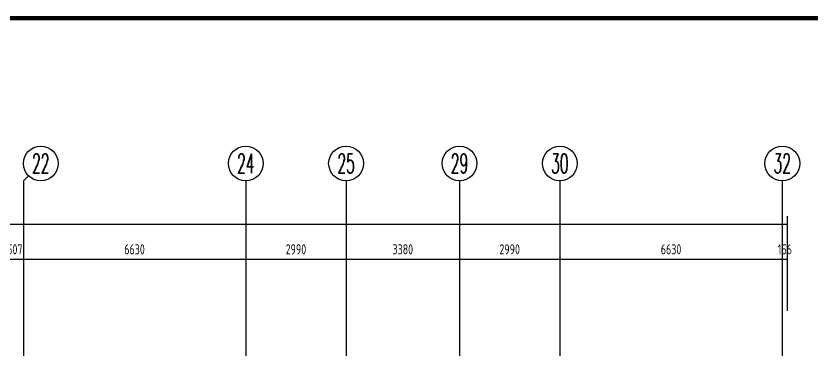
# Model space of a CAD drawing. Extents: x -726032 to 135930, y -151624 to 587044.
# Drawn here: x -339021 to -315292, y 434298 to 444263 of the extents above; entities that cross this region are included whole.
import ezdxf
from ezdxf.enums import TextEntityAlignment as Align

# ---------------------------------------------------------------- set-up
doc = ezdxf.new("R2010")
doc.units = 0
doc.header["$LTSCALE"] = 1000
doc.header["$MEASUREMENT"] = 0
doc.linetypes.add('DOTE', pattern=[2.42, 2, -0.2, 0.02, -0.2])
doc.layers.get('0').update_dxf_attribs({"linetype": 'CONTINUOUS'})
doc.layers.get('DEFPOINTS').update_dxf_attribs({"color": 1, "linetype": 'CONTINUOUS'})
for name, color, linetype in [('AXIS', 245, 'CONTINUOUS'), ('AXIS_TEXT', 7, 'CONTINUOUS'), ('DOTE', 8, 'DOTE'), ('PUB_TITLE', 1, 'CONTINUOUS')]:
    doc.layers.add(name, color=color, linetype=linetype)
doc.styles.add('COMPLEX', font='COMPLEX')
doc.styles.add('DIM_FONT', font='isocp.shx', dxfattribs={"width": 0.8})
doc.dimstyles.new('AXIS', dxfattribs={"dimtxt": 300, "dimasz": 1, "dimexe": 250, "dimexo": 300, "dimgap": 150, "dimtad": 1, "dimdec": 0, "dimzin": 0, "dimdsep": 46, "dimtxsty": 'DIM_FONT', "dimcen": 0.09, "dimse1": 1, "dimse2": 1, "dimclrt": 142, "dimadec": 0, "dimazin": 0, "dimtfac": 1, "dimtdec": 0, "dimtix": 1, "dimtmove": 2, "dimatfit": 3, "dimfxl": 1, "dimtolj": 1, "dimtzin": 0, "dimarcsym": 0})
doc.dimstyles.new('DIMN', dxfattribs={"dimtxt": 300, "dimasz": 1, "dimexe": 250, "dimexo": 300, "dimgap": 150, "dimtad": 1, "dimdec": 0, "dimzin": 0, "dimdsep": 46, "dimtxsty": 'DIM_FONT', "dimcen": 0.09, "dimclrt": 142, "dimadec": 0, "dimazin": 0, "dimtfac": 1, "dimtdec": 0, "dimtix": 1, "dimtmove": 2, "dimatfit": 3, "dimfxl": 1, "dimtolj": 1, "dimtzin": 0, "dimarcsym": 0})

# ---------------------------------------------------------------- blocks, each defined once
blk = doc.blocks.new('*D2890')
at = {"layer": 'AXIS', "color": 0, "lineweight": -2, "transparency": 16777216}
blk.add_line((-322811, 437003), (-325799, 437003), dxfattribs=at)
at = {"layer": 'AXIS', "color": 0, "transparency": 16777216}
for points in [[(-325799, 437003), (-325799, 437003), (-325800, 437003)], [(-322811, 437003), (-322811, 437003), (-322810, 437003)]]:
    blk.add_solid(points, dxfattribs=at)
at = {"layer": 'DEFPOINTS', "color": 0, "transparency": 16777216}
for p in [(-325800, 437003), (-325800, 435172), (-322810, 435172)]:
    blk.add_point(p, dxfattribs=at)
at = {"layer": 'AXIS', "color": 142, "transparency": 16777216, "insert": (-324305, 437303), "char_height": 300, "attachment_point": 5, "style": 'DIM_FONT'}
blk.add_mtext('\\A1;2990', dxfattribs=at)
blk = doc.blocks.new('*D2891')
at = {"layer": 'AXIS', "color": 0, "lineweight": -2, "transparency": 16777216}
blk.add_line((-322811, 437003), (-325799, 437003), dxfattribs=at)
at = {"layer": 'AXIS', "color": 0, "transparency": 16777216}
for points in [[(-325799, 437003), (-325799, 437003), (-325800, 437003)], [(-322811, 437003), (-322811, 437003), (-322810, 437003)]]:
    blk.add_solid(points, dxfattribs=at)
at = {"layer": 'DEFPOINTS', "color": 0, "transparency": 16777216}
for p in [(-325800, 437003), (-325800, 435172), (-322810, 435172)]:
    blk.add_point(p, dxfattribs=at)
at = {"layer": 'AXIS', "color": 142, "transparency": 16777216, "insert": (-324305, 437303), "char_height": 300, "attachment_point": 5, "style": 'DIM_FONT'}
blk.add_mtext('\\A1;2990', dxfattribs=at)
blk = doc.blocks.new('*D128')
at = {"layer": 'AXIS', "color": 0, "lineweight": -2, "transparency": 16777216}
for p, q in [((-384703, 435472), (-384703, 438293)), ((-316024, 435472), (-316024, 438293)), ((-316025, 438043), (-384702, 438043))]:
    blk.add_line(p, q, dxfattribs=at)
at = {"layer": 'AXIS', "color": 0, "transparency": 16777216}
for points in [[(-384702, 438043), (-384702, 438043), (-384703, 438043)], [(-316025, 438043), (-316025, 438043), (-316024, 438043)]]:
    blk.add_solid(points, dxfattribs=at)
at = {"layer": 'DEFPOINTS', "color": 0, "transparency": 16777216}
for p in [(-384703, 438043), (-384703, 435172), (-316024, 435172)]:
    blk.add_point(p, dxfattribs=at)
at = {"layer": 'AXIS', "color": 142, "transparency": 16777216, "insert": (-350363, 438343), "char_height": 300, "attachment_point": 5, "style": 'DIM_FONT'}
blk.add_mtext('\\A1;68679', dxfattribs=at)
blk = doc.blocks.new('*D3071')
at = {"layer": 'AXIS', "color": 0, "lineweight": -2, "transparency": 16777216}
blk.add_line((-332171, 437003), (-338799, 437003), dxfattribs=at)
at = {"layer": 'AXIS', "color": 0, "transparency": 16777216}
for points in [[(-338799, 437003), (-338799, 437003), (-338800, 437003)], [(-332171, 437003), (-332171, 437003), (-332170, 437003)]]:
    blk.add_solid(points, dxfattribs=at)
at = {"layer": 'DEFPOINTS', "color": 0, "transparency": 16777216}
for p in [(-338800, 437003), (-338800, 435172), (-332170, 435172)]:
    blk.add_point(p, dxfattribs=at)
at = {"layer": 'AXIS', "color": 142, "transparency": 16777216, "insert": (-335485, 437303), "char_height": 300, "attachment_point": 5, "style": 'DIM_FONT'}
blk.add_mtext('\\A1;6630', dxfattribs=at)
blk = doc.blocks.new('_AXISO2')
blk.add_line((0.354, 0.146), (0.5, 0))
blk.add_circle((0, 0.5), 0.5)
at = {"layer": 'AXIS_TEXT', "style": 'COMPLEX', "width": 1.041667}
blk.add_attdef('A', text='', height=0.56, dxfattribs=at).set_placement((-0.25, 0.22), (0.25, 0.22), align=Align.FIT)
blk = doc.blocks.new('*D3072')
at = {"layer": 'AXIS', "color": 0, "lineweight": -2, "transparency": 16777216}
for p, q in [((-339308, 437003), (-339309, 437003)), ((-338800, 437003), (-339307, 437003)), ((-338799, 437003), (-338798, 437003))]:
    blk.add_line(p, q, dxfattribs=at)
at = {"layer": 'AXIS', "color": 0, "transparency": 16777216}
for points in [[(-339308, 437003), (-339308, 437003), (-339307, 437003)], [(-338799, 437003), (-338799, 437003), (-338800, 437003)]]:
    blk.add_solid(points, dxfattribs=at)
at = {"layer": 'DEFPOINTS', "color": 0, "transparency": 16777216}
for p in [(-339307, 437003), (-339307, 435172), (-338800, 435172)]:
    blk.add_point(p, dxfattribs=at)
at = {"layer": 'AXIS', "color": 142, "transparency": 16777216, "insert": (-339053, 437303), "char_height": 300, "attachment_point": 5, "style": 'DIM_FONT'}
blk.add_mtext('\\A1;507', dxfattribs=at)
blk = doc.blocks.new('_AXISO')
blk.add_circle((0, 0), 0.5)
at = {"layer": 'AXIS_TEXT', "style": 'COMPLEX', "width": 1.041667}
blk.add_attdef('A', text='', height=0.56, dxfattribs=at).set_placement((-0.25, -0.28), (0.25, -0.28), align=Align.FIT)
blk = doc.blocks.new('*D3076')
at = {"layer": 'AXIS', "color": 0, "lineweight": -2, "transparency": 16777216}
blk.add_line((-329181, 437003), (-332169, 437003), dxfattribs=at)
at = {"layer": 'AXIS', "color": 0, "transparency": 16777216}
for points in [[(-332169, 437003), (-332169, 437003), (-332170, 437003)], [(-329181, 437003), (-329181, 437003), (-329180, 437003)]]:
    blk.add_solid(points, dxfattribs=at)
at = {"layer": 'DEFPOINTS', "color": 0, "transparency": 16777216}
for p in [(-332170, 437003), (-332170, 435172), (-329180, 435172)]:
    blk.add_point(p, dxfattribs=at)
at = {"layer": 'AXIS', "color": 142, "transparency": 16777216, "insert": (-330675, 437303), "char_height": 300, "attachment_point": 5, "style": 'DIM_FONT'}
blk.add_mtext('\\A1;2990', dxfattribs=at)
blk = doc.blocks.new('*D3077')
at = {"layer": 'AXIS', "color": 0, "lineweight": -2, "transparency": 16777216}
blk.add_line((-329181, 437003), (-332169, 437003), dxfattribs=at)
at = {"layer": 'AXIS', "color": 0, "transparency": 16777216}
for points in [[(-332169, 437003), (-332169, 437003), (-332170, 437003)], [(-329181, 437003), (-329181, 437003), (-329180, 437003)]]:
    blk.add_solid(points, dxfattribs=at)
at = {"layer": 'DEFPOINTS', "color": 0, "transparency": 16777216}
for p in [(-332170, 437003), (-332170, 435172), (-329180, 435172)]:
    blk.add_point(p, dxfattribs=at)
at = {"layer": 'AXIS', "color": 142, "transparency": 16777216, "insert": (-330675, 437303), "char_height": 300, "attachment_point": 5, "style": 'DIM_FONT'}
blk.add_mtext('\\A1;2990', dxfattribs=at)
blk = doc.blocks.new('*D3078')
at = {"layer": 'AXIS', "color": 0, "lineweight": -2, "transparency": 16777216}
blk.add_line((-325801, 437003), (-329179, 437003), dxfattribs=at)
at = {"layer": 'AXIS', "color": 0, "transparency": 16777216}
for points in [[(-329179, 437003), (-329179, 437003), (-329180, 437003)], [(-325801, 437003), (-325801, 437003), (-325800, 437003)]]:
    blk.add_solid(points, dxfattribs=at)
at = {"layer": 'DEFPOINTS', "color": 0, "transparency": 16777216}
for p in [(-329180, 437003), (-329180, 435172), (-325800, 435172)]:
    blk.add_point(p, dxfattribs=at)
at = {"layer": 'AXIS', "color": 142, "transparency": 16777216, "insert": (-327490, 437303), "char_height": 300, "attachment_point": 5, "style": 'DIM_FONT'}
blk.add_mtext('\\A1;3380', dxfattribs=at)
blk = doc.blocks.new('*D3079')
at = {"layer": 'AXIS', "color": 0, "lineweight": -2, "transparency": 16777216}
blk.add_line((-325801, 437003), (-329179, 437003), dxfattribs=at)
at = {"layer": 'AXIS', "color": 0, "transparency": 16777216}
for points in [[(-329179, 437003), (-329179, 437003), (-329180, 437003)], [(-325801, 437003), (-325801, 437003), (-325800, 437003)]]:
    blk.add_solid(points, dxfattribs=at)
at = {"layer": 'DEFPOINTS', "color": 0, "transparency": 16777216}
for p in [(-329180, 437003), (-329180, 435172), (-325800, 435172)]:
    blk.add_point(p, dxfattribs=at)
at = {"layer": 'AXIS', "color": 142, "transparency": 16777216, "insert": (-327490, 437303), "char_height": 300, "attachment_point": 5, "style": 'DIM_FONT'}
blk.add_mtext('\\A1;3380', dxfattribs=at)
blk = doc.blocks.new('*D3080')
at = {"layer": 'AXIS', "color": 0, "lineweight": -2, "transparency": 16777216}
blk.add_line((-325801, 437003), (-329179, 437003), dxfattribs=at)
at = {"layer": 'AXIS', "color": 0, "transparency": 16777216}
for points in [[(-329179, 437003), (-329179, 437003), (-329180, 437003)], [(-325801, 437003), (-325801, 437003), (-325800, 437003)]]:
    blk.add_solid(points, dxfattribs=at)
at = {"layer": 'DEFPOINTS', "color": 0, "transparency": 16777216}
for p in [(-329180, 437003), (-329180, 435172), (-325800, 435172)]:
    blk.add_point(p, dxfattribs=at)
at = {"layer": 'AXIS', "color": 142, "transparency": 16777216, "insert": (-327490, 437303), "char_height": 300, "attachment_point": 5, "style": 'DIM_FONT'}
blk.add_mtext('\\A1;3380', dxfattribs=at)
blk = doc.blocks.new('*D3152')
at = {"layer": 'AXIS', "color": 0, "lineweight": -2, "transparency": 16777216}
blk.add_line((-316181, 437003), (-322809, 437003), dxfattribs=at)
at = {"layer": 'AXIS', "color": 0, "transparency": 16777216}
for points in [[(-322809, 437003), (-322809, 437003), (-322810, 437003)], [(-316181, 437003), (-316181, 437003), (-316180, 437003)]]:
    blk.add_solid(points, dxfattribs=at)
at = {"layer": 'DEFPOINTS', "color": 0, "transparency": 16777216}
for p in [(-322810, 437003), (-322810, 435172), (-316180, 435172)]:
    blk.add_point(p, dxfattribs=at)
at = {"layer": 'AXIS', "color": 142, "transparency": 16777216, "insert": (-319495, 437303), "char_height": 300, "attachment_point": 5, "style": 'DIM_FONT'}
blk.add_mtext('\\A1;6630', dxfattribs=at)
blk = doc.blocks.new('*D3153')
at = {"layer": 'AXIS', "color": 0, "lineweight": -2, "transparency": 16777216}
for p, q in [((-316181, 437003), (-316182, 437003)), ((-316024, 437003), (-316180, 437003)), ((-316023, 437003), (-316022, 437003))]:
    blk.add_line(p, q, dxfattribs=at)
at = {"layer": 'AXIS', "color": 0, "transparency": 16777216}
for points in [[(-316181, 437003), (-316181, 437003), (-316180, 437003)], [(-316023, 437003), (-316023, 437003), (-316024, 437003)]]:
    blk.add_solid(points, dxfattribs=at)
at = {"layer": 'DEFPOINTS', "color": 0, "transparency": 16777216}
for p in [(-316180, 437003), (-316180, 435172), (-316024, 435172)]:
    blk.add_point(p, dxfattribs=at)
at = {"layer": 'AXIS', "color": 142, "transparency": 16777216, "insert": (-316102, 437303), "char_height": 300, "attachment_point": 5, "style": 'DIM_FONT'}
blk.add_mtext('\\A1;156', dxfattribs=at)

msp = doc.modelspace()

# ---------------------------------------------------------------- linework, layer by layer
at = {"layer": 'AXIS'}
for p, q in [((-338799.9, 439343.3), (-338799.9, 435171.9)), ((-332169.9, 439343.3), (-332169.9, 435171.9)), ((-329179.9, 439343.3), (-329179.9, 435171.9)), ((-325799.9, 439343.3), (-325799.9, 435171.9)), ((-322809.9, 439343.3), (-322809.9, 435171.9)), ((-316179.9, 439343.3), (-316179.9, 435171.9))]:
    msp.add_line(p, q, dxfattribs=at)
at = {"layer": 'DOTE'}
for p, q in [((-338799.9, 435171.9), (-338799.9, 407389.9)), ((-332169.9, 435171.9), (-332169.9, 407389.9)), ((-329179.9, 435171.9), (-329179.9, 420746.6)), ((-325799.9, 435171.9), (-325799.9, 420746.6)), ((-322809.9, 435171.9), (-322809.9, 407389.9)), ((-316179.9, 435171.9), (-316179.9, 407389.9))]:
    msp.add_line(p, q, dxfattribs=at)
at = {"layer": 'PUB_TITLE', "const_width": 130}
msp.add_lwpolyline([(-396215.4, 392198.4), (-303525.4, 392198.4), (-303525.4, 444198.4), (-396215.4, 444198.4)], close=True, dxfattribs=at)

# ---------------------------------------------------------------- block references
at = {"layer": 'AXIS'}
ref = msp.add_blockref('_AXISO2', (-338799.9, 439863.3), dxfattribs=dict(at, xscale=1040, yscale=1040, zscale=1040, rotation=270))
ref.add_attrib('A', '22', dxfattribs={"layer": 'AXIS_TEXT', "height": 582.4, "style": 'COMPLEX', "width": 0.551471}).set_placement((-338539.9, 439572.1), (-338019.9, 439572.1), align=Align.FIT)
ref = msp.add_blockref('_AXISO', (-332169.9, 439863.3), dxfattribs=dict(at, xscale=1040, yscale=1040, zscale=1040))
ref.add_attrib('A', '24', dxfattribs={"layer": 'AXIS_TEXT', "height": 582.4, "style": 'COMPLEX', "width": 0.520833}).set_placement((-332429.9, 439572.1), (-331909.9, 439572.1), align=Align.FIT)
ref = msp.add_blockref('_AXISO', (-329179.9, 439863.3), dxfattribs=dict(at, xscale=1040, yscale=1040, zscale=1040))
ref.add_attrib('A', '25', dxfattribs={"layer": 'AXIS_TEXT', "height": 582.4, "style": 'COMPLEX', "width": 0.551471}).set_placement((-329439.9, 439572.1), (-328919.9, 439572.1), align=Align.FIT)
ref = msp.add_blockref('_AXISO', (-325799.9, 439863.3), dxfattribs=dict(at, xscale=1040, yscale=1040, zscale=1040))
ref.add_attrib('A', '29', dxfattribs={"layer": 'AXIS_TEXT', "height": 582.4, "style": 'COMPLEX', "width": 0.551471}).set_placement((-326059.9, 439572.1), (-325539.9, 439572.1), align=Align.FIT)
ref = msp.add_blockref('_AXISO', (-322809.9, 439863.3), dxfattribs=dict(at, xscale=1040, yscale=1040, zscale=1040))
ref.add_attrib('A', '30', dxfattribs={"layer": 'AXIS_TEXT', "height": 582.4, "style": 'COMPLEX', "width": 0.568182}).set_placement((-323069.9, 439572.1), (-322549.9, 439572.1), align=Align.FIT)
ref = msp.add_blockref('_AXISO', (-316179.9, 439863.3), dxfattribs=dict(at, xscale=1040, yscale=1040, zscale=1040))
ref.add_attrib('A', '32', dxfattribs={"layer": 'AXIS_TEXT', "height": 582.4, "style": 'COMPLEX', "width": 0.568182}).set_placement((-316439.9, 439572.1), (-315919.9, 439572.1), align=Align.FIT)

# ---------------------------------------------------------------- dimensions: what is measured, and where the dimension line sits
dim = msp.add_aligned_dim(p1=(-316023.9, 435171.9), p2=(-384702.9, 435171.9), distance=-2871.4, dimstyle='DIMN', dxfattribs=at)
dim.commit()
dim.dimension.update_dxf_attribs({"geometry": '*D128', "text_midpoint": (-350363.4, 438343.3)})
for base, p1, p2, picture, middle in [((-339306.9, 437003.3), (-338799.9, 435171.9), (-339306.9, 435171.9), '*D3072', (-339053.4, 437303.3)), ((-338799.9, 437003.3), (-332169.9, 435171.9), (-338799.9, 435171.9), '*D3071', (-335484.9, 437303.3)), ((-332169.9, 437003.3), (-329179.9, 435171.9), (-332169.9, 435171.9), '*D3076', (-330674.9, 437303.3)), ((-332169.9, 437003.3), (-329179.9, 435171.9), (-332169.9, 435171.9), '*D3077', (-330674.9, 437303.3)), ((-329179.9, 437003.3), (-325799.9, 435171.9), (-329179.9, 435171.9), '*D3078', (-327489.9, 437303.3)), ((-329179.9, 437003.3), (-325799.9, 435171.9), (-329179.9, 435171.9), '*D3079', (-327489.9, 437303.3)), ((-329179.9, 437003.3), (-325799.9, 435171.9), (-329179.9, 435171.9), '*D3080', (-327489.9, 437303.3)), ((-325799.9, 437003.3), (-322809.9, 435171.9), (-325799.9, 435171.9), '*D2890', (-324304.9, 437303.3)), ((-325799.9, 437003.3), (-322809.9, 435171.9), (-325799.9, 435171.9), '*D2891', (-324304.9, 437303.3)), ((-322809.9, 437003.3), (-316179.9, 435171.9), (-322809.9, 435171.9), '*D3152', (-319494.9, 437303.3)), ((-316179.9, 437003.3), (-316023.9, 435171.9), (-316179.9, 435171.9), '*D3153', (-316101.9, 437303.3))]:
    dim = msp.add_linear_dim(base=base, p1=p1, p2=p2, dimstyle='AXIS', dxfattribs=at)
    dim.commit()
    dim.dimension.update_dxf_attribs({"geometry": picture, "text_midpoint": middle})

doc.saveas('drawing.dxf')
